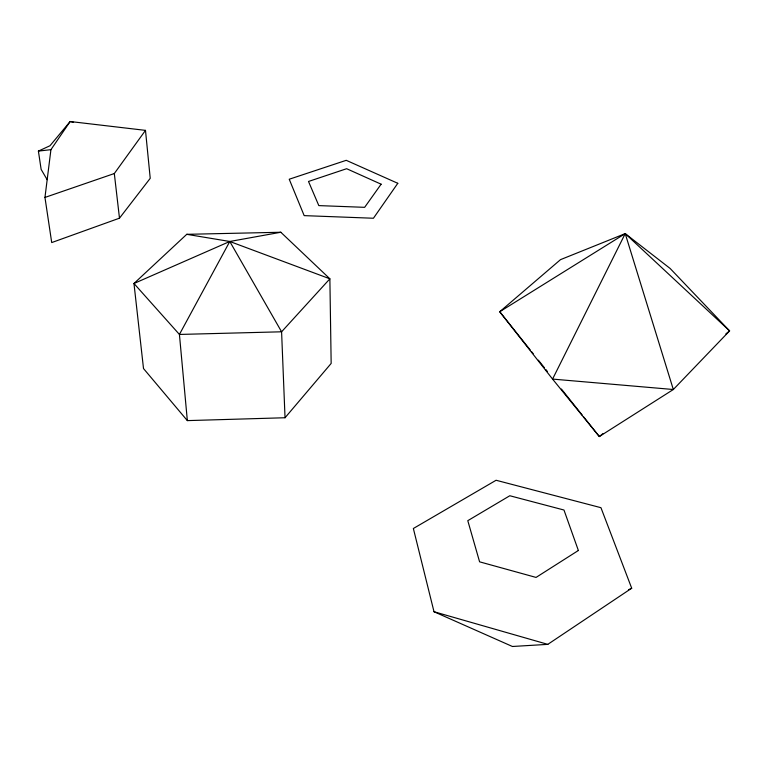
<?xml version="1.0" encoding="UTF-8"?>
<svg xmlns="http://www.w3.org/2000/svg" width="768" height="768" viewBox="0 0 768 768"><rect width="100%" height="100%" fill="white"/><g stroke="black" fill="none" stroke-linecap="round" stroke-linejoin="round"><path stroke-width="1.15" d="M44.957 197.434L50.928 149.664L70.157 121.517L145.488 130.368L150.23 178.31L119.482 218.179L51.715 242.573L44.957 197.434L114.317 173.539L145.488 130.368M285.034 417.744L331.162 363.427L329.875 278.813L280.819 232.253L186.749 234.326L133.968 283.498L143.51 368.554L187.344 420.614L285.034 417.744L281.587 331.795L229.786 241.478L186.749 234.326M603.053 433.536L599.328 436.55L552.566 379.085L499.728 311.741L560.515 259.642L625.219 233.616L670.147 268.474L729.6 330.883L673.325 389.51L599.328 436.55L583.718 416.995M725.875 333.898L729.6 330.883L625.219 233.616L499.728 311.741L530.198 349.93M547.795 644.362L631.699 588.221L600.95 507.696L496.09 480.259L413.357 528.499L434.006 611.731L512.419 646.483L547.795 644.362L434.006 611.731M628.474 589.805L631.699 588.221M47.126 179.664L41.136 169.402L38.4 151.094L49.968 145.757L70.157 121.517L73.565 122.381M280.819 232.253L229.786 241.478L133.968 283.498L179.424 334.445L187.344 420.614M38.4 151.094L50.928 149.664M531.686 351.792L533.174 353.654M538.378 360.173L544.32 367.622M545.808 369.485L547.296 371.347M561.418 389.05L582.23 415.133M114.317 173.539L119.482 218.179M625.219 233.616L552.566 379.085L673.325 389.51L625.219 233.616M229.786 241.478L179.424 334.445L281.587 331.795L329.875 278.813L229.786 241.478M397.795 183.302L373.43 218.246L304.176 215.626L289.229 179.232L346.234 160.32L397.795 183.302M381.12 184.195L364.646 207.331L318.816 205.603L308.506 181.469L346.637 168.71L381.12 184.195M578.371 550.493L536.054 577.421L479.597 561.83L467.789 520.675L509.808 495.744L563.971 510.019L578.371 550.493"/></g></svg>
